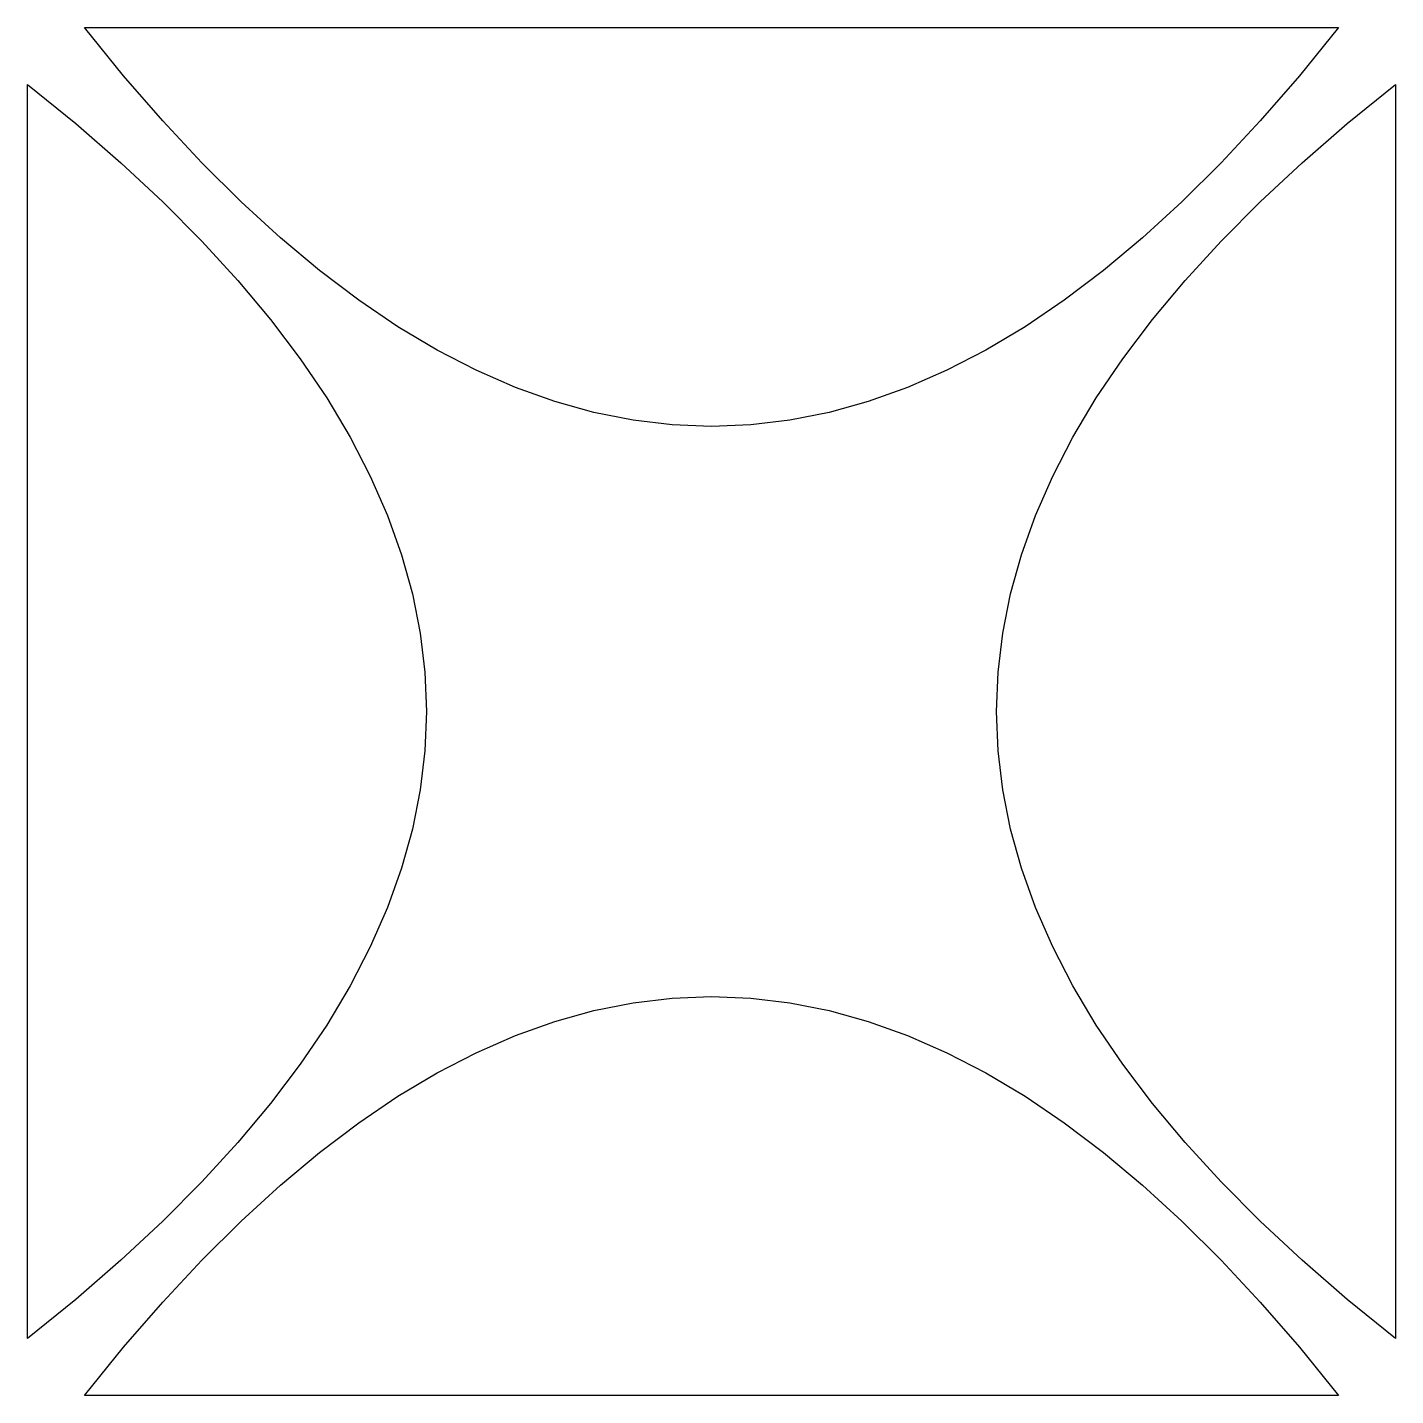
# Model space of a CAD drawing. Extents: x -600 to 600, y -600 to 600.
import ezdxf

# ---------------------------------------------------------------- set-up
doc = ezdxf.new("R2010")
doc.units = 0
doc.header["$MEASUREMENT"] = 0

msp = doc.modelspace()

# ---------------------------------------------------------------- linework, layer by layer
for points in [[(515.625, 557.617), (481.25, 517.968), (446.875, 481.054), (412.5, 446.875), (378.125, 415.429), (343.75, 386.718), (309.375, 360.742), (275, 337.5), (240.625, 316.992), (206.25, 299.218), (171.875, 284.179), (137.5, 271.875), (103.125, 262.304), (68.75, 255.468), (34.375, 251.367), (0, 250), (-34.375, 251.367), (-68.75, 255.468), (-103.125, 262.304), (-137.5, 271.875), (-171.875, 284.179), (-206.25, 299.218), (-240.625, 316.992), (-275, 337.5), (-309.375, 360.742), (-343.75, 386.718), (-378.125, 415.429), (-412.5, 446.875), (-446.875, 481.054), (-481.25, 517.968), (-515.625, 557.617), (-550, 600), (550, 600)], [(-557.617, 515.625), (-517.968, 481.25), (-481.054, 446.875), (-446.875, 412.5), (-415.429, 378.125), (-386.718, 343.75), (-360.742, 309.375), (-337.5, 275), (-316.992, 240.625), (-299.218, 206.25), (-284.179, 171.875), (-271.875, 137.5), (-262.304, 103.125), (-255.468, 68.75), (-251.367, 34.375), (-250, 0), (-251.367, -34.375), (-255.468, -68.75), (-262.304, -103.125), (-271.875, -137.5), (-284.179, -171.875), (-299.218, -206.25), (-316.992, -240.625), (-337.5, -275), (-360.742, -309.375), (-386.718, -343.75), (-415.429, -378.125), (-446.875, -412.5), (-481.054, -446.875), (-517.968, -481.25), (-557.617, -515.625), (-600, -550), (-600, 550)], [(517.968, -481.25), (481.054, -446.875), (446.875, -412.5), (415.429, -378.125), (386.718, -343.75), (360.742, -309.375), (337.5, -275), (316.992, -240.625), (299.218, -206.25), (284.179, -171.875), (271.875, -137.5), (262.304, -103.125), (255.468, -68.75), (251.367, -34.375), (250, 0), (251.367, 34.375), (255.468, 68.75), (262.304, 103.125), (271.875, 137.5), (284.179, 171.875), (299.218, 206.25), (316.992, 240.625), (337.5, 275), (360.742, 309.375), (386.718, 343.75), (415.429, 378.125), (446.875, 412.5), (481.054, 446.875), (517.968, 481.25), (557.617, 515.625), (600, 550), (600, -550), (557.617, -515.625)], [(-550, -600), (-515.625, -557.617), (-481.25, -517.968), (-446.875, -481.054), (-412.5, -446.875), (-378.125, -415.429), (-343.75, -386.718), (-309.375, -360.742), (-275, -337.5), (-240.625, -316.992), (-206.25, -299.218), (-171.875, -284.179), (-137.5, -271.875), (-103.125, -262.304), (-68.75, -255.468), (-34.375, -251.367), (0, -250), (34.375, -251.367), (68.75, -255.468), (103.125, -262.304), (137.5, -271.875), (171.875, -284.179), (206.25, -299.218), (240.625, -316.992), (275, -337.5), (309.375, -360.742), (343.75, -386.718), (378.125, -415.429), (412.5, -446.875), (446.875, -481.054), (481.25, -517.968), (515.625, -557.617), (550, -600)]]:
    msp.add_lwpolyline(points, close=True)

doc.saveas('drawing.dxf')
